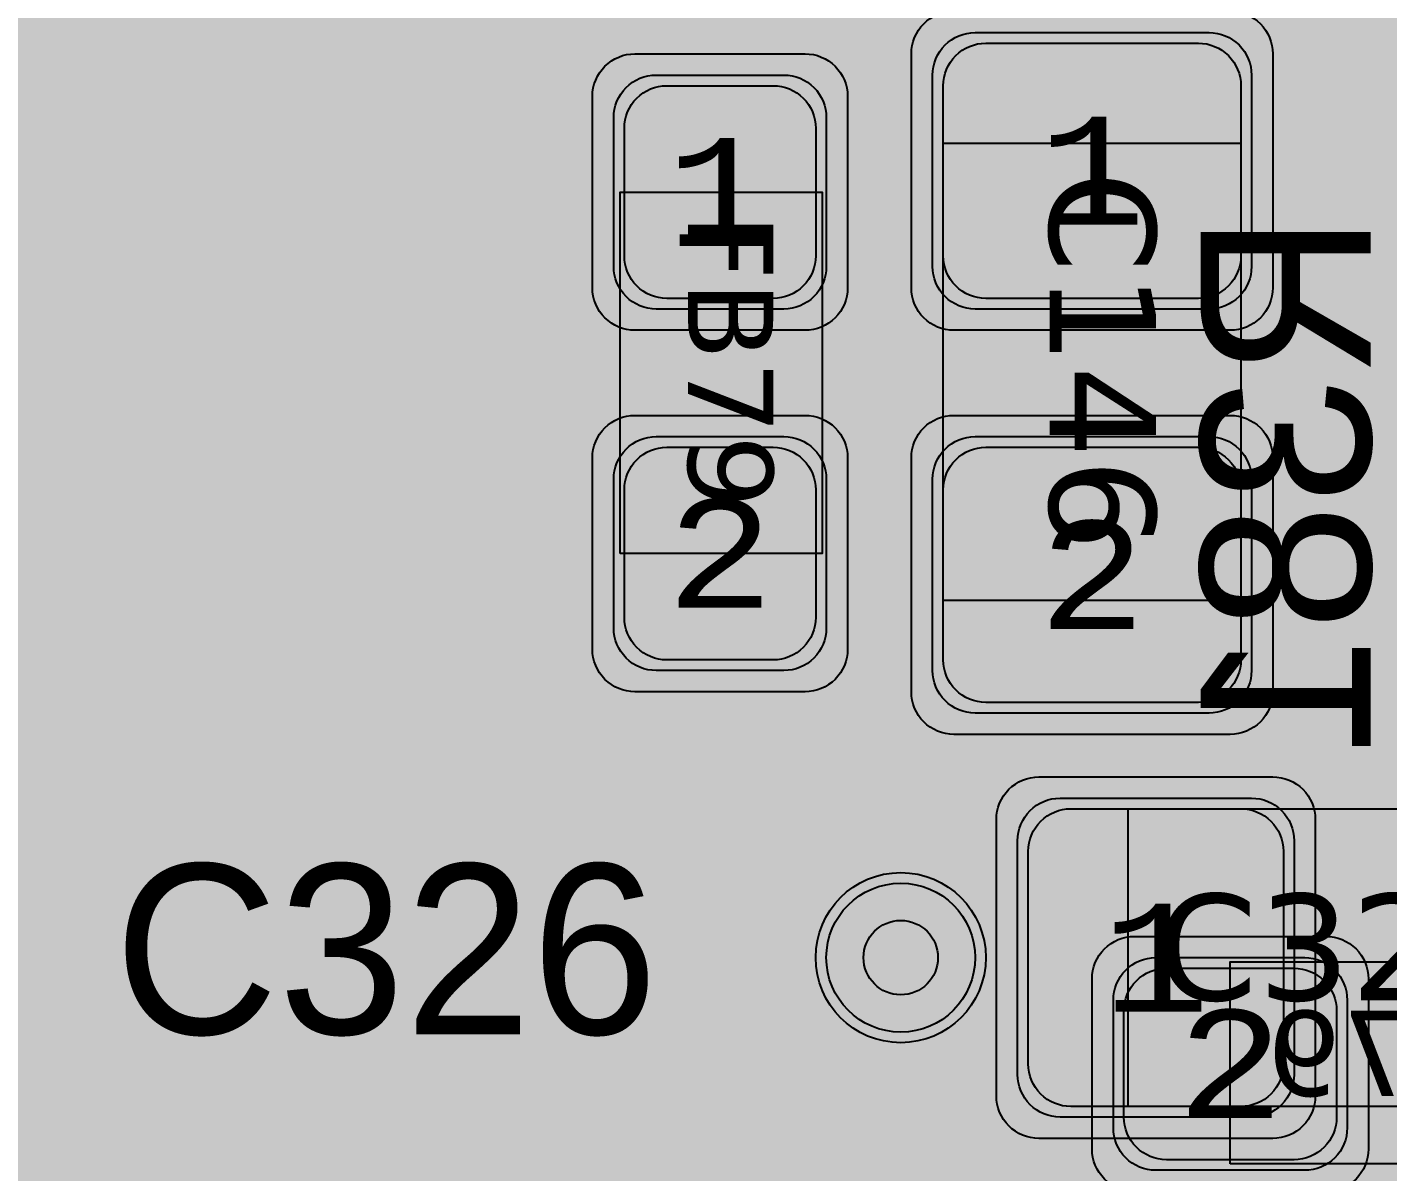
# Model space of a CAD drawing. Extents: x -28 to 199, y -61 to 255.
# Drawn here: x 74.99 to 81.39, y 209.49 to 214.88 of the extents above; entities that cross this region are included whole.
import ezdxf
from ezdxf.enums import TextEntityAlignment as Align

# ---------------------------------------------------------------- set-up
doc = ezdxf.new("R2010")
doc.units = 0
doc.header["$MEASUREMENT"] = 0
for name, color, linetype in [('ASSEMBLY_OUTLINES_BTM', 191, 'CONTINUOUS'), ('ASSEMBLY_OUTLINES_TOP', 102, 'CONTINUOUS'), ('ASSEMBLY_PART_NUMBERS_BTM', 191, 'CONTINUOUS'), ('ASSEMBLY_PART_NUMBERS_TOP', 102, 'CONTINUOUS'), ('ASSEMBLY_REF_DES_BTM', 191, 'CONTINUOUS'), ('ASSEMBLY_REF_DES_TOP', 102, 'CONTINUOUS'), ('DRILL_DRAWING', 21, 'CONTINUOUS'), ('GENERATED_SILKSCREEN_BTM', 255, 'CONTINUOUS'), ('GENERATED_SILKSCREEN_TOP', 140, 'CONTINUOUS'), ('PART_PADS_SMD_BTM', 10, 'CONTINUOUS'), ('PART_PADS_SMD_TOP', 150, 'CONTINUOUS'), ('PIN_NUMBERS_BTM', 8, 'CONTINUOUS'), ('PIN_NUMBERS_TOP', 8, 'CONTINUOUS'), ('PLACEMENT_OUTLINES_BTM', 222, 'CONTINUOUS'), ('PLACEMENT_OUTLINES_TOP', 130, 'CONTINUOUS'), ('PLANE_SHAPES_LAYER_2', 230, 'CONTINUOUS'), ('PLANE_SHAPES_LAYER_3', 81, 'CONTINUOUS'), ('SILKSCREEN_OUTLINES_BTM', 211, 'CONTINUOUS'), ('SILKSCREEN_OUTLINES_TOP', 150, 'CONTINUOUS'), ('SILKSCREEN_REF_DES_BTM', 211, 'CONTINUOUS'), ('SILKSCREEN_REF_DES_TOP', 150, 'CONTINUOUS'), ('SOLDERMASK_PADS_BTM', 12, 'CONTINUOUS'), ('SOLDERMASK_PADS_TOP', 180, 'CONTINUOUS'), ('SOLDERPASTE_PADS_BTM', 12, 'CONTINUOUS'), ('SOLDERPASTE_PADS_TOP', 180, 'CONTINUOUS'), ('TRACES_LAYER_BOTTOM', 10, 'CONTINUOUS'), ('TRACES_LAYER_TOP', 150, 'CONTINUOUS'), ('VIA_HOLES_LAYER_2', 30, 'CONTINUOUS'), ('VIA_HOLES_LAYER_3', 30, 'CONTINUOUS'), ('VIA_HOLES_LAYER_BOTTOM', 30, 'CONTINUOUS'), ('VIA_HOLES_LAYER_TOP', 30, 'CONTINUOUS'), ('VIA_PADS_LAYER_2', 230, 'CONTINUOUS'), ('VIA_PADS_LAYER_3', 81, 'CONTINUOUS'), ('VIA_PADS_LAYER_BOTTOM', 10, 'CONTINUOUS'), ('VIA_PADS_LAYER_TOP', 150, 'CONTINUOUS')]:
    doc.layers.add(name, color=color, linetype=linetype)
doc.styles.add('COURIER_NEW', font='COUR.TTF')
doc.styles.add('VERDANA', font='verdana.TTF')
doc.styles.add('VERIBEST_GERBER_0', font='txt')

msp = doc.modelspace()

# ---------------------------------------------------------------- hatches: boundary and pattern name
at = {"layer": 'PLANE_SHAPES_LAYER_2'}
h = msp.add_hatch(color=256, dxfattribs=at)
h.paths.add_polyline_path([(169.5, 129.25), (149.5, 129.25), (142.25, 122), (142.25, 90.5), (147.5, 90.5), (147.5, 80), (154, 80), (154, 69.25), (131.75, 69.25), (131.75, 73.25), (121.25, 73.25), (121.25, 81), (110.5, 81), (110.5, 125.75), (106.5, 125.75), (106.5, 128.75), (93.5, 128.75), (93.5, 120.25), (91.75, 120.25), (91.75, 121.5), (80, 121.5), (80, 118.25), (73.25, 118.25), (73.25, 124.5), (67.5, 124.5), (67.5, 128), (57.75, 128), (57.75, 120.25), (55.25, 120.25), (55.25, 121.5), (47.5, 121.5), (47.5, 119), (35, 119), (35, 134.75), (32.75, 134.75), (32.75, 159.75), (29.25, 159.75), (29.25, 175.25), (22.5, 175.25), (22.5, 195.25), (17.25, 195.25), (17.25, 198), (22.5, 198), (22.5, 216.5), (40.25, 216.5), (40.25, 235.5), (54.5, 235.5), (54.5, 254), (87.25, 254), (87.25, 236.25), (86.25, 236.25), (86.25, 228.75), (81, 228.75), (81, 218.75), (95.25, 218.75), (95.25, 194.5), (87, 194.5), (87, 172), (131.1, 172), (131.1, 208.75), (115.5, 208.75), (115.5, 213.75), (106.75, 213.75), (106.75, 218.75), (110.25, 222.25), (110.25, 226.25), (142.5, 226.25), (142.5, 221.5), (160.5, 221.5), (160.5, 240.75), (169.5, 240.75)])
h.paths.add_polyline_path([(35.5, 149.5), (41.75, 149.5), (41.75, 152), (39.25, 152), (39.25, 154), (37.75, 154), (37.75, 152), (35.5, 152)], flags=16)
h.paths.add_polyline_path([(37.5, 125.75), (37.5, 128.75), (42.75, 128.75), (42.75, 125.75)], flags=16)
h.paths.add_polyline_path([(52, 127.75), (52, 130.75), (54.25, 130.75), (54.25, 127.75)], flags=16)
h.paths.add_polyline_path([(50.75, 219.5), (50.75, 226.5), (71.75, 226.5), (71.75, 219.5)], flags=16)
h.paths.add_polyline_path([(66.5, 150.75), (66.5, 177.5), (72.25, 177.5), (72.25, 150.75)], flags=16)
h.paths.add_polyline_path([(47.25, 185.25), (73, 185.25), (73, 188.25), (70.25, 188.25), (70.25, 191), (47.25, 191)], flags=16)
h.paths.add_polyline_path([(84.5, 208), (84.5, 212.75), (85, 212.75), (85, 208)], flags=16)
h.paths.add_polyline_path([(61.5, 137.25), (87.75, 137.25), (87.75, 140.5), (84.75, 140.5), (84.75, 143), (61.5, 143)], flags=16)
h.paths.add_polyline_path([(88.75, 127), (88.75, 130), (91, 130), (91, 127)], flags=16)
h.paths.add_polyline_path([(85.5, 130.25), (85.5, 132.5), (91, 132.5), (91, 130.25)], flags=16)
h.paths.add_polyline_path([(108.75, 142.25), (135.75, 142.25), (135.75, 145.75), (132.25, 145.75), (132.25, 149), (108.75, 149)], flags=16)
h.paths.add_polyline_path([(114.25, 126.75), (140.75, 126.75), (140.75, 129.75), (137.25, 129.75), (137.25, 133), (114.25, 133)], flags=16)
h.paths.add_polyline_path([(155.25, 180.25), (166.25, 180.25), (166.25, 186.25), (152.25, 186.25), (152.25, 183), (155.25, 183)], flags=16)
at = {"layer": 'PLANE_SHAPES_LAYER_3'}
h = msp.add_hatch(color=256, dxfattribs=at)
h.paths.add_polyline_path([(169.5, 129.25), (149.5, 129.25), (142.25, 122), (142.25, 90.5), (147.5, 90.5), (147.5, 80), (154, 80), (154, 69.25), (131.75, 69.25), (131.75, 73.25), (121.25, 73.25), (121.25, 81), (110.5, 81), (110.5, 125.75), (106.5, 125.75), (106.5, 128.75), (93.5, 128.75), (93.5, 120.25), (91.75, 120.25), (91.75, 121.5), (80, 121.5), (80, 118.25), (73.25, 118.25), (73.25, 124.5), (67.5, 124.5), (67.5, 127.75), (58.25, 127.75), (58.25, 130.25), (88.75, 130.25), (88.75, 127), (91, 127), (91, 132.5), (55, 132.5), (55, 131.25), (52, 131.25), (52, 127.75), (55, 127.75), (55, 127.25), (57.75, 127.25), (57.75, 120.25), (55.25, 120.25), (55.25, 121.5), (47.5, 121.5), (47.5, 119), (35, 119), (35, 134.75), (32.75, 134.75), (32.75, 159.75), (29.25, 159.75), (29.25, 175.25), (22.5, 175.25), (22.5, 195.25), (17.25, 195.25), (17.25, 198), (22.5, 198), (22.5, 216.5), (40.25, 216.5), (40.25, 235.5), (54.5, 235.5), (54.5, 254), (87.25, 254), (87.25, 236.25), (86.25, 236.25), (86.25, 228.75), (81, 228.75), (81, 218.75), (95.25, 218.75), (95.25, 194.5), (87, 194.5), (87, 172), (131.1, 172), (131.1, 208.75), (115.5, 208.75), (115.5, 213.75), (106.75, 213.75), (106.75, 218.75), (110.25, 222.25), (110.25, 226.25), (142.5, 226.25), (142.5, 221.5), (160.5, 221.5), (160.5, 240.75), (169.5, 240.75)])
h.paths.add_polyline_path([(35.5, 149.5), (41.75, 149.5), (41.75, 152), (39.25, 152), (39.25, 154), (37.75, 154), (37.75, 152), (35.5, 152)], flags=16)
h.paths.add_polyline_path([(37.5, 125.75), (37.5, 128.75), (42.75, 128.75), (42.75, 125.75)], flags=16)
h.paths.add_polyline_path([(50.75, 219.5), (50.75, 226.5), (71.75, 226.5), (71.75, 219.5)], flags=16)
h.paths.add_polyline_path([(66.5, 150.75), (66.5, 177.5), (72.25, 177.5), (72.25, 150.75)], flags=16)
h.paths.add_polyline_path([(47.25, 185.25), (73, 185.25), (73, 188.25), (70.25, 188.25), (70.25, 191), (47.25, 191)], flags=16)
h.paths.add_polyline_path([(84.5, 208), (84.5, 212.75), (85, 212.75), (85, 208)], flags=16)
h.paths.add_polyline_path([(61.5, 137.25), (87.75, 137.25), (87.75, 140.5), (84.75, 140.5), (84.75, 143), (61.5, 143)], flags=16)
h.paths.add_polyline_path([(108.75, 142.25), (135.75, 142.25), (135.75, 145.75), (132.25, 145.75), (132.25, 149), (108.75, 149)], flags=16)
h.paths.add_polyline_path([(114.25, 126.75), (140.75, 126.75), (140.75, 129.75), (137.25, 129.75), (137.25, 133), (114.25, 133)], flags=16)
h.paths.add_polyline_path([(155.25, 180.25), (166.25, 180.25), (166.25, 186.25), (152.25, 186.25), (152.25, 183), (155.25, 183)], flags=16)
at = {"layer": 'VIA_HOLES_LAYER_2'}
h = msp.add_hatch(color=256, dxfattribs=at)
edge = h.paths.add_edge_path()
edge.add_arc((79.1, 210.5), 0.175, 0, 360)
at = {"layer": 'VIA_HOLES_LAYER_3'}
h = msp.add_hatch(color=256, dxfattribs=at)
edge = h.paths.add_edge_path()
edge.add_arc((79.1, 210.5), 0.175, 0, 360)
at = {"layer": 'VIA_HOLES_LAYER_BOTTOM'}
h = msp.add_hatch(color=256, dxfattribs=at)
edge = h.paths.add_edge_path()
edge.add_arc((79.1, 210.5), 0.175, 0, 360)
at = {"layer": 'VIA_HOLES_LAYER_TOP'}
h = msp.add_hatch(color=256, dxfattribs=at)
edge = h.paths.add_edge_path()
edge.add_arc((79.1, 210.5), 0.175, 0, 360)

# ---------------------------------------------------------------- linework, layer by layer
at = {"layer": 'ASSEMBLY_OUTLINES_BTM'}
msp.add_lwpolyline([(80.65, 209.53), (80.65, 210.48), (82.35, 210.48), (82.35, 209.53)], close=True, dxfattribs=at)
at = {"layer": 'ASSEMBLY_OUTLINES_TOP'}
for points in [[(79.3, 212.18), (79.3, 214.33), (80.7, 214.33), (80.7, 212.18)], [(77.78, 212.4), (77.78, 214.1), (78.73, 214.1), (78.73, 212.4)], [(80.17, 209.8), (80.17, 211.2), (82.32, 211.2), (82.32, 209.8)]]:
    msp.add_lwpolyline(points, close=True, dxfattribs=at)
at = {"layer": 'GENERATED_SILKSCREEN_BTM', "const_width": 0.15}
for points in [[(75.29682, 214.56522), (75.13242, 214.76682), (75.12642, 214.77282), (75.11922, 214.77402), (75.11082, 214.77282), (75.10242, 214.76802), (75.09642, 214.76322), (75.09162, 214.75482), (75.09042, 214.74762), (75.09282, 214.73922), (75.25242, 214.54362), (75.25242, 214.15602), (75.10122, 213.96882), (74.67042, 213.96882)], [(74.29002, 213.92082), (75.11322, 213.92082), (75.11682, 213.92202), (75.12522, 213.92442), (75.12762, 213.92562), (75.13242, 213.92922), (75.29682, 214.13082), (75.29922, 214.13682), (75.30042, 214.13802), (75.30042, 214.14042), (75.30162, 214.14282), (75.30162, 214.14402), (75.30162, 214.14642), (75.30162, 214.55082), (75.30042, 214.55562), (75.29922, 214.56042), (75.29682, 214.56522)], [(80.8108, 213.3256), (80.8092, 213.3232), (80.8052, 213.3224), (80.8012, 213.32), (80.7972, 213.32), (80.6324, 213.32), (80.6284, 213.32), (80.626, 213.3224), (80.6236, 213.3224), (80.6228, 213.3232), (80.622, 213.324), (80.6196, 213.3256), (80.51, 213.4616), (80.5084, 213.4656), (80.5076, 213.468), (80.5068, 213.472), (80.5068, 213.8752), (80.5084, 213.8824), (80.5124, 213.8864), (80.5172, 213.8912), (80.5228, 213.8928), (81.2908, 213.8928), (81.2972, 213.8912), (81.3012, 213.8872), (81.3036, 213.8824), (81.3044, 213.8768), (81.3036, 213.8704), (81.3012, 213.8648), (81.2972, 213.8608), (81.2908, 213.8592), (80.9228, 213.8592), (80.9228, 213.4832), (81.2956, 213.352), (81.3012, 213.3488), (81.3044, 213.3432), (81.3052, 213.3368), (81.3036, 213.332), (81.3012, 213.3272), (81.2964, 213.3232), (81.2916, 213.3208), (81.2852, 213.3224), (80.9124, 213.4536), (80.8108, 213.3256)], [(80.5396, 213.8592), (80.5396, 213.476), (80.6404, 213.352), (80.7892, 213.352), (80.8908, 213.476), (80.8908, 213.8592), (80.5396, 213.8592)], [(81.3036, 212.9944), (81.194, 213.1296), (81.19, 213.1336), (81.1876, 213.1344), (81.1852, 213.1344), (81.1796, 213.1336), (81.174, 213.1304), (81.17, 213.1264), (81.1668, 213.1216), (81.166, 213.116), (81.1676, 213.1104), (81.274, 212.98), (81.274, 212.7216), (81.1732, 212.5968), (81.0244, 212.5968), (80.9228, 212.72), (80.9228, 212.8528), (80.9212, 212.8592), (80.918, 212.8632), (80.9124, 212.8656), (80.9068, 212.8664), (80.9012, 212.8656), (80.8956, 212.8632), (80.8924, 212.8592), (80.8908, 212.8528), (80.8908, 212.72), (80.7892, 212.5968), (80.6404, 212.5968), (80.5396, 212.7216), (80.5396, 212.98), (80.646, 213.1104), (80.6476, 213.116), (80.6468, 213.1216), (80.6444, 213.1264), (80.6396, 213.1304), (80.6348, 213.1336), (80.6292, 213.1344), (80.626, 213.1344), (80.6236, 213.1336), (80.6196, 213.1296), (80.51, 212.9944), (80.5092, 212.992), (80.5084, 212.9896), (80.5076, 212.9888), (80.5068, 212.9856), (80.5068, 212.716), (80.5076, 212.712), (80.5084, 212.7104), (80.5092, 212.708), (80.51, 212.7056), (80.6196, 212.5704), (80.6236, 212.568), (80.6268, 212.5672), (80.6292, 212.5656), (80.6324, 212.5648), (80.7972, 212.5648), (80.7996, 212.5656), (80.8052, 212.5672), (80.8092, 212.568), (80.8108, 212.5704), (80.9068, 212.688), (81.0028, 212.5704), (81.0044, 212.5696), (81.006, 212.568), (81.0068, 212.5672), (81.0084, 212.5672), (81.014, 212.5656), (81.0164, 212.5648), (81.1812, 212.5648), (81.1852, 212.5656), (81.1884, 212.5672), (81.1916, 212.568), (81.194, 212.5704), (81.3036, 212.7056), (81.3052, 212.7088), (81.306, 212.7096), (81.306, 212.712), (81.3068, 212.7128), (81.3068, 212.7136), (81.3068, 212.716), (81.3068, 212.9856), (81.306, 212.9888), (81.3052, 212.992), (81.3036, 212.9944)], [(80.802, 211.8432), (80.8788, 211.8688), (80.9556, 211.8432), (80.958, 211.8432), (80.9612, 211.8424), (81.2084, 211.8424), (81.2108, 211.8424), (81.2132, 211.8432), (81.2164, 211.844), (81.2196, 211.8472), (81.302, 211.9272), (81.3052, 211.9304), (81.306, 211.9352), (81.3068, 211.9384), (81.3068, 212.232), (81.3068, 212.2344), (81.306, 212.2368), (81.3052, 212.24), (81.302, 212.2432), (81.2196, 212.3232), (81.2164, 212.3264), (81.2132, 212.328), (81.2084, 212.328), (80.9612, 212.328), (80.958, 212.328), (80.9564, 212.328), (80.9556, 212.3272), (80.8788, 212.3016), (80.802, 212.3272), (80.8012, 212.328), (80.7964, 212.328), (80.6044, 212.328), (80.6012, 212.328), (80.5972, 212.3264), (80.5932, 212.3232), (80.5108, 212.2432), (80.5084, 212.24), (80.5076, 212.2368), (80.5068, 212.2344), (80.5068, 212.232), (80.5068, 211.9384), (80.5076, 211.9352), (80.5084, 211.9304), (80.5108, 211.9272), (80.5932, 211.8472), (80.598, 211.844), (80.6012, 211.8432), (80.6044, 211.8424), (80.7964, 211.8424), (80.7996, 211.8424), (80.8012, 211.8432), (80.802, 211.8432)], [(80.6132, 212.296), (80.7948, 212.296), (80.8636, 212.2744), (80.8636, 211.8976), (80.7948, 211.8744), (80.6132, 211.8744), (80.5396, 211.9448), (80.5396, 212.224), (80.6132, 212.296)], [(80.9644, 212.296), (81.2012, 212.296), (81.274, 212.224), (81.274, 211.9448), (81.2012, 211.8744), (80.9644, 211.8744), (80.8956, 211.8976), (80.8956, 212.2744), (80.9644, 212.296)], [(81.274, 211.516), (81.2756, 211.5224), (81.2788, 211.5256), (81.2844, 211.528), (81.2908, 211.5288), (81.2964, 211.528), (81.302, 211.5256), (81.306, 211.5224), (81.3068, 211.516), (81.3068, 211.204), (81.306, 211.1984), (81.302, 211.1936), (81.2964, 211.1912), (81.2908, 211.1904), (81.2844, 211.1912), (81.2788, 211.1936), (81.2756, 211.1984), (81.274, 211.204), (81.274, 211.3448), (80.5228, 211.3448), (80.5172, 211.3456), (80.5132, 211.348), (80.5108, 211.352), (80.51, 211.3576), (80.5092, 211.3616), (80.5092, 211.3656), (80.5108, 211.3688), (80.514, 211.372), (80.7332, 211.528), (80.7388, 211.5304), (80.7444, 211.5304), (80.7492, 211.528), (80.7532, 211.524), (80.7564, 211.5192), (80.758, 211.5136), (80.758, 211.5104), (80.7564, 211.508), (80.7548, 211.5056), (80.7524, 211.504), (80.5732, 211.376), (81.274, 211.376), (81.274, 211.516)]]:
    msp.add_lwpolyline(points, dxfattribs=at)
for points in [[(81.792098, 210.480005, 1.22306e-05), (81.792089, 210.479995), (81.207911, 210.479995, 1.22306e-05), (81.207902, 210.480005), (81.792098, 210.480005)], [(81.783844, 209.529995), (81.216156, 209.529995, 1.1642e-05), (81.216164, 209.530005), (81.783836, 209.530005, 1.1642e-05), (81.783844, 209.529995)]]:
    msp.add_lwpolyline(points, format="xyb", dxfattribs=at)
at = {"layer": 'GENERATED_SILKSCREEN_TOP', "const_width": 0.15}
for points in [[(75.014, 214.007), (75.016, 214.004), (75.021, 214.003), (75.026, 214), (75.031, 214), (75.237, 214), (75.242, 214), (75.245, 214.003), (75.248, 214.003), (75.249, 214.004), (75.25, 214.005), (75.253, 214.007), (75.39, 214.177), (75.392, 214.182), (75.393, 214.185), (75.394, 214.19), (75.394, 214.694), (75.392, 214.703), (75.387, 214.708), (75.382, 214.714), (75.374, 214.716), (74.414, 214.716)], [(75.353, 214.674), (75.353, 214.195), (75.227, 214.04), (75.041, 214.04), (74.914, 214.195), (74.914, 214.674), (75.353, 214.674)], [(74.887, 214.167), (75.014, 214.007)], [(75.05, 213.582), (75.049, 213.586), (75.048, 213.589), (75.046, 213.593), (74.936, 213.729), (75.353, 213.729), (75.353, 213.076), (75.355, 213.069), (75.359, 213.063), (75.366, 213.06), (75.373, 213.059), (75.381, 213.06), (75.388, 213.063), (75.392, 213.069), (75.394, 213.076), (75.394, 213.751), (75.392, 213.758), (75.387, 213.763), (75.382, 213.769), (75.374, 213.771), (74.893, 213.771)], [(74.877, 213.738), (75.01, 213.575), (75.01, 213.252), (74.883, 213.096)], [(74.91, 213.063), (75.046, 213.232), (75.048, 213.237), (75.049, 213.24), (75.05, 213.245), (75.05, 213.582)], [(74.759, 212.178), (75.346, 212.178), (75.351, 212.179), (75.355, 212.181), (75.359, 212.186), (75.362, 212.191), (75.364, 212.197), (75.365, 212.203), (75.364, 212.208), (75.36, 212.213), (74.753, 212.82)], [(74.759, 212.756), (75.295, 212.218), (74.759, 212.218), (74.759, 212.756)], [(74.81, 211.703), (74.946, 211.871), (74.947, 211.873), (74.949, 211.875), (74.952, 211.877), (74.959, 211.879), (74.963, 211.88), (75.237, 211.88), (75.242, 211.879), (75.246, 211.877), (75.249, 211.875), (75.25, 211.873), (75.253, 211.871), (75.39, 211.703), (75.391, 211.699), (75.392, 211.696), (75.393, 211.695), (75.394, 211.691), (75.394, 211.354), (75.393, 211.35), (75.393, 211.349), (75.392, 211.348), (75.391, 211.345), (75.39, 211.341), (75.253, 211.173), (75.249, 211.17), (75.244, 211.169), (75.241, 211.167), (75.237, 211.166), (74.551, 211.166)], [(75.227, 211.839), (74.973, 211.839), (74.846, 211.685), (74.846, 211.362), (74.973, 211.206), (75.227, 211.206), (75.353, 211.362), (75.353, 211.685), (75.227, 211.839)], [(74.561, 211.206), (74.92, 211.206), (74.81, 211.342)], [(75.6496, 210.1296), (75.5152, 210.2392), (75.5112, 210.2416), (75.5104, 210.2448), (75.5088, 210.248), (75.508, 210.252), (75.508, 210.8008), (75.5088, 210.8048), (75.5104, 210.808), (75.512, 210.8096), (75.5128, 210.8112), (75.5144, 210.8136), (75.6496, 210.9232), (75.652, 210.924), (75.6544, 210.9248), (75.6552, 210.9256), (75.6584, 210.9264), (75.928, 210.9264), (75.932, 210.9256), (75.9336, 210.9248), (75.936, 210.924), (75.9384, 210.9232), (76.0736, 210.8136), (76.0768, 210.8096), (76.0784, 210.8032), (76.0776, 210.7984), (76.076, 210.7944), (76.0736, 210.7912), (76.0696, 210.788), (76.0656, 210.7856), (76.0616, 210.7848), (76.0576, 210.7848), (76.0544, 210.7872), (75.9224, 210.8936), (75.664, 210.8936), (75.5408, 210.7928), (75.5408, 210.26), (75.664, 210.1592), (75.9224, 210.1592), (76.0544, 210.2656), (76.0576, 210.2672), (76.0616, 210.268), (76.0656, 210.2672), (76.0696, 210.2648), (76.0736, 210.2616), (76.076, 210.2576), (76.0776, 210.2528), (76.0784, 210.248), (76.0768, 210.2432), (76.0736, 210.2392), (75.9384, 210.1296), (75.9352, 210.128), (75.9344, 210.1272), (75.932, 210.1272), (75.9312, 210.1264), (75.9304, 210.1264), (75.928, 210.1264), (75.6584, 210.1264), (75.6552, 210.1272), (75.652, 210.128), (75.6496, 210.1296)], [(76.404, 210.1296), (76.2688, 210.2392), (76.2648, 210.2432), (76.264, 210.248), (76.2648, 210.2536), (76.268, 210.2592), (76.272, 210.2632), (76.2768, 210.2664), (76.2824, 210.2672), (76.288, 210.2656), (76.4184, 210.1592), (76.6768, 210.1592), (76.8016, 210.26), (76.8016, 210.4088), (76.6784, 210.5104), (76.5456, 210.5104), (76.5392, 210.512), (76.5352, 210.5152), (76.5328, 210.5208), (76.532, 210.5264), (76.5328, 210.532), (76.5352, 210.5368), (76.5392, 210.5408), (76.5456, 210.5424), (76.6784, 210.5424), (76.8016, 210.644), (76.8016, 210.7928), (76.6768, 210.8936), (76.4184, 210.8936), (76.288, 210.7872), (76.2824, 210.7856), (76.2768, 210.7864), (76.272, 210.7888), (76.268, 210.7936), (76.2648, 210.7984), (76.264, 210.804), (76.2648, 210.8096), (76.2688, 210.8136), (76.404, 210.9232), (76.4064, 210.924), (76.4088, 210.9248), (76.4096, 210.9256), (76.4128, 210.9264), (76.6824, 210.9264), (76.6864, 210.9256), (76.688, 210.9248), (76.6904, 210.924), (76.6928, 210.9232), (76.828, 210.8136), (76.8304, 210.8096), (76.8312, 210.8064), (76.8328, 210.804), (76.8336, 210.8008), (76.8336, 210.636), (76.8328, 210.6336), (76.8312, 210.628), (76.8304, 210.624), (76.828, 210.6224), (76.7104, 210.5264), (76.828, 210.4304), (76.8288, 210.4288), (76.8304, 210.4272), (76.8312, 210.4264), (76.8312, 210.4248), (76.8328, 210.4192), (76.8336, 210.4168), (76.8336, 210.252), (76.8328, 210.248), (76.8312, 210.2448), (76.8304, 210.2416), (76.828, 210.2392), (76.6928, 210.1296), (76.6896, 210.128), (76.6888, 210.1272), (76.6864, 210.1272), (76.6856, 210.1264), (76.6848, 210.1264), (76.6824, 210.1264), (76.4128, 210.1264), (76.4096, 210.1272), (76.4064, 210.128), (76.404, 210.1296)], [(77.4496, 210.9232), (77.584, 210.8136), (77.5864, 210.8096), (77.5872, 210.8064), (77.5888, 210.804), (77.5896, 210.8008), (77.5896, 210.6912), (77.5888, 210.688), (77.5872, 210.6832), (77.5864, 210.6792), (77.584, 210.6776), (77.0512, 210.2448), (77.0512, 210.1592), (77.5736, 210.1592), (77.5792, 210.1576), (77.584, 210.1544), (77.5864, 210.1488), (77.5872, 210.1424), (77.5864, 210.1368), (77.584, 210.1312), (77.5792, 210.128), (77.5736, 210.1264), (77.0344, 210.1264), (77.028, 210.128), (77.024, 210.132), (77.02, 210.136), (77.0184, 210.1424), (77.0184, 210.252), (77.0192, 210.2544), (77.0208, 210.26), (77.0224, 210.2624), (77.024, 210.264), (77.0256, 210.2656), (77.5576, 210.6992), (77.5576, 210.7928), (77.4328, 210.8936), (77.1744, 210.8936), (77.044, 210.7872), (77.0384, 210.7856), (77.0328, 210.7864), (77.028, 210.7888), (77.0248, 210.7936), (77.0216, 210.7984), (77.0208, 210.804), (77.0208, 210.8072), (77.0216, 210.8096), (77.0256, 210.8136), (77.16, 210.9232), (77.1632, 210.924), (77.1656, 210.9248), (77.1664, 210.9256), (77.1696, 210.9264), (77.4392, 210.9264), (77.4424, 210.9256), (77.4432, 210.9256), (77.444, 210.9248), (77.4464, 210.924), (77.4496, 210.9232)], [(78.2056, 210.9232), (78.34, 210.8136), (78.344, 210.8096), (78.3448, 210.8032), (78.344, 210.7984), (78.3424, 210.7944), (78.34, 210.7912), (78.336, 210.788), (78.332, 210.7856), (78.328, 210.7848), (78.324, 210.7848), (78.3208, 210.7872), (78.1896, 210.8936), (77.9304, 210.8936), (77.8072, 210.7928), (77.8072, 210.5056), (77.916, 210.5944), (77.9192, 210.5952), (77.9208, 210.596), (77.9216, 210.596), (77.9216, 210.5968), (77.9256, 210.5976), (78.1952, 210.5976), (78.1984, 210.5968), (78.1984, 210.596), (78.2, 210.596), (78.2024, 210.5952), (78.2048, 210.5944), (78.34, 210.4856), (78.3408, 210.4832), (78.3424, 210.4824), (78.3432, 210.4816), (78.3432, 210.48), (78.3448, 210.4744), (78.3456, 210.472), (78.3456, 210.252), (78.3448, 210.248), (78.3432, 210.2448), (78.3424, 210.2416), (78.34, 210.2392), (78.2056, 210.1296), (78.2016, 210.128), (78.2008, 210.1272), (78.1992, 210.1272), (78.1976, 210.1264), (78.1968, 210.1264), (78.1952, 210.1264), (77.9256, 210.1264), (77.9224, 210.1272), (77.9192, 210.128), (77.916, 210.1296), (77.7816, 210.2392), (77.78, 210.2408), (77.7784, 210.2416), (77.7768, 210.244), (77.7752, 210.2496), (77.7744, 210.252), (77.7744, 210.8008), (77.7752, 210.8048), (77.7768, 210.808), (77.7784, 210.8096), (77.78, 210.8112), (77.7816, 210.8136), (77.916, 210.9232), (77.9192, 210.924), (77.9216, 210.9248), (77.9224, 210.9256), (77.9256, 210.9264), (78.1952, 210.9264), (78.1984, 210.9256), (78.1992, 210.9256), (78.2, 210.9248), (78.2024, 210.924), (78.2056, 210.9232)], [(77.8072, 210.464), (77.8072, 210.26), (77.9304, 210.1592), (78.1888, 210.1592), (78.3136, 210.26), (78.3136, 210.464), (78.1888, 210.5656), (77.9304, 210.5656), (77.8072, 210.464)]]:
    msp.add_lwpolyline(points, dxfattribs=at)
for points in [[(77.780005, 212.966164, 1.1642e-05), (77.779995, 212.966156), (77.779995, 213.533844, 1.1642e-05), (77.780005, 213.533836), (77.780005, 212.966164)], [(78.730005, 212.957902, 1.22306e-05), (78.729995, 212.957911), (78.729995, 213.542089, 1.22306e-05), (78.730005, 213.542098), (78.730005, 212.957902)], [(79.300005, 212.980492, 1.10969e-05), (79.299995, 212.980485), (79.299995, 213.519515, 1.10969e-05), (79.300005, 213.519508), (79.300005, 212.980492)], [(80.700005, 212.980485, 1.10969e-05), (80.699995, 212.980492), (80.699995, 213.519508, 1.10969e-05), (80.700005, 213.519515), (80.700005, 212.980485)], [(81.519515, 211.200005, 1.10969e-05), (81.519508, 211.199995), (80.980492, 211.199995, 1.10969e-05), (80.980485, 211.200005), (81.519515, 211.200005)], [(81.519515, 209.799995), (80.980485, 209.799995, 1.10969e-05), (80.980492, 209.800005), (81.519508, 209.800005, 1.10969e-05), (81.519515, 209.799995)]]:
    msp.add_lwpolyline(points, format="xyb", dxfattribs=at)
at = {"layer": 'PART_PADS_SMD_BTM'}
msp.add_lwpolyline([(81.2, 209.7, -0.4142135624), (81, 209.5), (80.3, 209.5, -0.4142135624), (80.1, 209.7), (80.1, 210.3, -0.4142135624), (80.3, 210.5), (81, 210.5, -0.4142135624), (81.2, 210.3)], format="xyb", close=True, dxfattribs=at)
at = {"layer": 'PART_PADS_SMD_TOP'}
for points in [[(79.25, 214.65, -0.4142135624), (79.45, 214.85), (80.55, 214.85, -0.4142135624), (80.75, 214.65), (80.75, 213.75, -0.4142135624), (80.55, 213.55), (79.45, 213.55, -0.4142135624), (79.25, 213.75)], [(78.55, 214.65, -0.4142135624), (78.75, 214.45), (78.75, 213.75, -0.4142135624), (78.55, 213.55), (77.95, 213.55, -0.4142135624), (77.75, 213.75), (77.75, 214.45, -0.4142135624), (77.95, 214.65)], [(78.55, 212.95, -0.4142135624), (78.75, 212.75), (78.75, 212.05, -0.4142135624), (78.55, 211.85), (77.95, 211.85, -0.4142135624), (77.75, 212.05), (77.75, 212.75, -0.4142135624), (77.95, 212.95)], [(79.25, 212.75, -0.4142135624), (79.45, 212.95), (80.55, 212.95, -0.4142135624), (80.75, 212.75), (80.75, 211.85, -0.4142135624), (80.55, 211.65), (79.45, 211.65, -0.4142135624), (79.25, 211.85)], [(79.85, 209.75, -0.4142135624), (79.65, 209.95), (79.65, 211.05, -0.4142135624), (79.85, 211.25), (80.75, 211.25, -0.4142135624), (80.95, 211.05), (80.95, 209.95, -0.4142135624), (80.75, 209.75)]]:
    msp.add_lwpolyline(points, format="xyb", close=True, dxfattribs=at)
at = {"layer": 'PLACEMENT_OUTLINES_BTM'}
msp.add_lwpolyline([(80.65, 209.53), (80.65, 210.48), (82.35, 210.48), (82.35, 209.53)], close=True, dxfattribs=at)
at = {"layer": 'PLACEMENT_OUTLINES_TOP'}
for points in [[(79.3, 212.18), (79.3, 214.33), (80.7, 214.33), (80.7, 212.18)], [(77.78, 212.4), (77.78, 214.1), (78.73, 214.1), (78.73, 212.4)], [(80.17, 209.8), (80.17, 211.2), (82.32, 211.2), (82.32, 209.8)]]:
    msp.add_lwpolyline(points, close=True, dxfattribs=at)
at = {"layer": 'SILKSCREEN_OUTLINES_BTM'}
msp.add_lwpolyline([(80.65, 209.53), (80.65, 210.48), (82.35, 210.48), (82.35, 209.53)], close=True, dxfattribs=at)
at = {"layer": 'SILKSCREEN_OUTLINES_TOP'}
for points in [[(79.3, 212.18), (79.3, 214.33), (80.7, 214.33), (80.7, 212.18)], [(77.78, 212.4), (77.78, 214.1), (78.73, 214.1), (78.73, 212.4)], [(80.17, 209.8), (80.17, 211.2), (82.32, 211.2), (82.32, 209.8)]]:
    msp.add_lwpolyline(points, close=True, dxfattribs=at)
at = {"layer": 'SOLDERMASK_PADS_BTM'}
msp.add_lwpolyline([(81.3, 209.6, -0.4142135624), (81.1, 209.4), (80.2, 209.4, -0.4142135624), (80, 209.6), (80, 210.4, -0.4142135624), (80.2, 210.6), (81.1, 210.6, -0.4142135624), (81.3, 210.4)], format="xyb", close=True, dxfattribs=at)
at = {"layer": 'SOLDERMASK_PADS_TOP'}
for points in [[(79.15, 214.75, -0.4142135624), (79.35, 214.95), (80.65, 214.95, -0.4142135624), (80.85, 214.75), (80.85, 213.65, -0.4142135624), (80.65, 213.45), (79.35, 213.45, -0.4142135624), (79.15, 213.65)], [(78.65, 214.75, -0.4142135624), (78.85, 214.55), (78.85, 213.65, -0.4142135624), (78.65, 213.45), (77.85, 213.45, -0.4142135624), (77.65, 213.65), (77.65, 214.55, -0.4142135624), (77.85, 214.75)], [(78.65, 213.05, -0.4142135624), (78.85, 212.85), (78.85, 211.95, -0.4142135624), (78.65, 211.75), (77.85, 211.75, -0.4142135624), (77.65, 211.95), (77.65, 212.85, -0.4142135624), (77.85, 213.05)], [(79.15, 212.85, -0.4142135624), (79.35, 213.05), (80.65, 213.05, -0.4142135624), (80.85, 212.85), (80.85, 211.75, -0.4142135624), (80.65, 211.55), (79.35, 211.55, -0.4142135624), (79.15, 211.75)], [(79.75, 209.65, -0.4142135624), (79.55, 209.85), (79.55, 211.15, -0.4142135624), (79.75, 211.35), (80.85, 211.35, -0.4142135624), (81.05, 211.15), (81.05, 209.85, -0.4142135624), (80.85, 209.65)]]:
    msp.add_lwpolyline(points, format="xyb", close=True, dxfattribs=at)
at = {"layer": 'SOLDERPASTE_PADS_BTM'}
msp.add_lwpolyline([(81.15, 209.75, -0.4142135624), (80.95, 209.55), (80.35, 209.55, -0.4142135624), (80.15, 209.75), (80.15, 210.25, -0.4142135624), (80.35, 210.45), (80.95, 210.45, -0.4142135624), (81.15, 210.25)], format="xyb", close=True, dxfattribs=at)
at = {"layer": 'SOLDERPASTE_PADS_TOP'}
for points in [[(79.3, 214.6, -0.4142135624), (79.5, 214.8), (80.5, 214.8, -0.4142135624), (80.7, 214.6), (80.7, 213.8, -0.4142135624), (80.5, 213.6), (79.5, 213.6, -0.4142135624), (79.3, 213.8)], [(78.5, 214.6, -0.4142135624), (78.7, 214.4), (78.7, 213.8, -0.4142135624), (78.5, 213.6), (78, 213.6, -0.4142135624), (77.8, 213.8), (77.8, 214.4, -0.4142135624), (78, 214.6)], [(78.5, 212.9, -0.4142135624), (78.7, 212.7), (78.7, 212.1, -0.4142135624), (78.5, 211.9), (78, 211.9, -0.4142135624), (77.8, 212.1), (77.8, 212.7, -0.4142135624), (78, 212.9)], [(79.3, 212.7, -0.4142135624), (79.5, 212.9), (80.5, 212.9, -0.4142135624), (80.7, 212.7), (80.7, 211.9, -0.4142135624), (80.5, 211.7), (79.5, 211.7, -0.4142135624), (79.3, 211.9)], [(79.9, 209.8, -0.4142135624), (79.7, 210), (79.7, 211, -0.4142135624), (79.9, 211.2), (80.7, 211.2, -0.4142135624), (80.9, 211), (80.9, 210, -0.4142135624), (80.7, 209.8)]]:
    msp.add_lwpolyline(points, format="xyb", close=True, dxfattribs=at)
at = {"layer": 'TRACES_LAYER_BOTTOM', "const_width": 0.5}
for points in [[(70.25, 221.25), (70.25, 217.02734), (79.400398, 207.876942), (79.400398, 206.057439), (81.59983, 203.858007), (81.59983, 199.27683), (81, 198.677), (81, 197.85)], [(85.5, 217.6), (81.133629, 217.6), (79.761811, 216.228182), (79.761811, 212.075211), (80.187022, 211.65), (82.25, 211.65)], [(78.2, 215.3), (78.2, 210.17368), (81.056043, 207.317637), (81.056043, 205.725054), (83.181097, 203.6), (84.25, 203.6)], [(77.75, 204.25), (77.75, 208.483332), (72.383332, 213.85), (64.5, 213.85)], [(80.65, 210), (82.25, 211.6), (82.25, 211.65)]]:
    msp.add_lwpolyline(points, dxfattribs=at)
at = {"layer": 'TRACES_LAYER_TOP'}
for points, const_width in [([(72.5, 214.6), (76.957973, 214.6), (77.657973, 215.3), (78.2, 215.3)], 0.5), ([(78.25, 214.1), (78.25, 215.25), (78.2, 215.3)], 0.5), ([(80, 214.2), (80.1, 214.2), (81.1, 215.2), (81.1, 215.25)], 0.35), ([(81.1, 215.25), (82.15, 214.2), (82.25, 214.2)], 0.35), ([(78.25, 212.4), (78.35, 212.3), (80, 212.3)], 0.35), ([(80, 212.3), (82.25, 212.3)], 0.35), ([(80.3, 210.5), (79.1, 210.5)], 0.5)]:
    msp.add_lwpolyline(points, dxfattribs=dict(at, const_width=const_width))
at = {"layer": 'VIA_HOLES_LAYER_2'}
msp.add_circle((79.1, 210.5), 0.175, dxfattribs=at)
at = {"layer": 'VIA_HOLES_LAYER_3'}
msp.add_circle((79.1, 210.5), 0.175, dxfattribs=at)
at = {"layer": 'VIA_HOLES_LAYER_BOTTOM'}
msp.add_circle((79.1, 210.5), 0.175, dxfattribs=at)
at = {"layer": 'VIA_HOLES_LAYER_TOP'}
msp.add_circle((79.1, 210.5), 0.175, dxfattribs=at)
at = {"layer": 'VIA_PADS_LAYER_2'}
msp.add_circle((79.1, 210.5), 0.4, dxfattribs=at)
at = {"layer": 'VIA_PADS_LAYER_3'}
msp.add_circle((79.1, 210.5), 0.4, dxfattribs=at)
at = {"layer": 'VIA_PADS_LAYER_BOTTOM'}
msp.add_circle((79.1, 210.5), 0.35, dxfattribs=at)
at = {"layer": 'VIA_PADS_LAYER_TOP'}
msp.add_circle((79.1, 210.5), 0.35, dxfattribs=at)

# ---------------------------------------------------------------- texts
at = {"layer": 'ASSEMBLY_PART_NUMBERS_BTM', "style": 'VERIBEST_GERBER_0', "text_generation_flag": 2}
msp.add_text('GRM32DR71E106KA12L', height=2.032, rotation=90, dxfattribs=at).set_placement((78.79, 237.25), align=Align.TOP_LEFT)
for s, p in [('MMZ1608A182B', (96, 213.29)), ('TPS73030DBVT', (100.25, 212.04)), ('CL21B225KOFNNNE', (100, 211.21)), ('CL10B104KB8SFNC', (96, 209.96))]:
    msp.add_text(s, height=2.032, dxfattribs=at).set_placement(p, align=Align.TOP_LEFT)
at = {"layer": 'ASSEMBLY_PART_NUMBERS_TOP', "style": 'VERIBEST_GERBER_0'}
for s, p in [('CL21B106KOQNNNE', (83.96, 223.75)), ('ERJ-3GEY0R00V', (78.04, 216.5)), ('CL21B225KOFNNNE', (77.46, 213.25)), ('MPZ1608S221A_1', (75.71, 213.25))]:
    msp.add_text(s, height=2.032, rotation=270, dxfattribs=at).set_placement(p, align=Align.TOP_LEFT)
at = {"layer": 'ASSEMBLY_REF_DES_BTM', "style": 'VERDANA', "text_generation_flag": 2}
for s, height, p in [('OSC16', 1.2, (76.55, 215)), ('OSC19', 1.2, (78.3, 213.1)), ('R379', 0.4, (82.25, 210.25))]:
    msp.add_text(s, height=height, dxfattribs=at).set_placement(p, align=Align.TOP_LEFT)
at = {"layer": 'ASSEMBLY_REF_DES_TOP', "style": 'VERDANA'}
for s, height, p in [('C146', 0.5, (80.3, 214.2)), ('FB79', 0.4, (78.5, 214))]:
    msp.add_text(s, height=height, rotation=270, dxfattribs=at).set_placement(p, align=Align.TOP_LEFT)
for s, height, p in [('D21', 1.5, (71.85, 212.85)), ('C326', 0.5, (80.3, 210.8))]:
    msp.add_text(s, height=height, dxfattribs=at).set_placement(p, align=Align.TOP_LEFT)
at = {"layer": 'DRILL_DRAWING', "style": 'VERIBEST_GERBER_0'}
for p in [(81.1, 215.4), (78.2, 215.3), (79.1, 210.5)]:
    msp.add_text('A', height=2, dxfattribs=at).set_placement(p, align=Align.MIDDLE_CENTER)
at = {"layer": 'PIN_NUMBERS_BTM', "style": 'COURIER_NEW'}
for s, p in [('1', (80, 214.2)), ('1', (78.25, 214.1)), ('2', (78.25, 212.4)), ('2', (80, 212.3)), ('1', (80.3, 210.5)), ('2', (80.65, 210))]:
    msp.add_text(s, height=0.508, dxfattribs=at).set_placement(p, align=Align.MIDDLE_CENTER)
at = {"layer": 'PIN_NUMBERS_TOP', "style": 'COURIER_NEW'}
for s, p in [('1', (80, 214.2)), ('1', (78.25, 214.1)), ('2', (78.25, 212.4)), ('2', (80, 212.3)), ('1', (80.3, 210.5)), ('2', (80.65, 210))]:
    msp.add_text(s, height=0.508, dxfattribs=at).set_placement(p, align=Align.MIDDLE_CENTER)
at = {"layer": 'SILKSCREEN_REF_DES_BTM', "style": 'VERIBEST_GERBER_0', "text_generation_flag": 2}
for s, height, p in [('OSC19', 1.2, (74.10642, 219.43122)), ('R381', 0.8, (80.51, 214))]:
    msp.add_text(s, height=height, rotation=90, dxfattribs=at).set_placement(p, align=Align.TOP_LEFT)
at = {"layer": 'SILKSCREEN_REF_DES_TOP', "style": 'VERIBEST_GERBER_0'}
for s, p in [('R549', (75.39, 214.85)), ('TP24', (76.422575, 209.547425))]:
    msp.add_text(s, height=1, rotation=270, dxfattribs=at).set_placement(p, align=Align.TOP_LEFT)
msp.add_text('C326', height=0.8, dxfattribs=at).set_placement((75.4, 210.94), align=Align.TOP_LEFT)

doc.saveas('drawing.dxf')
